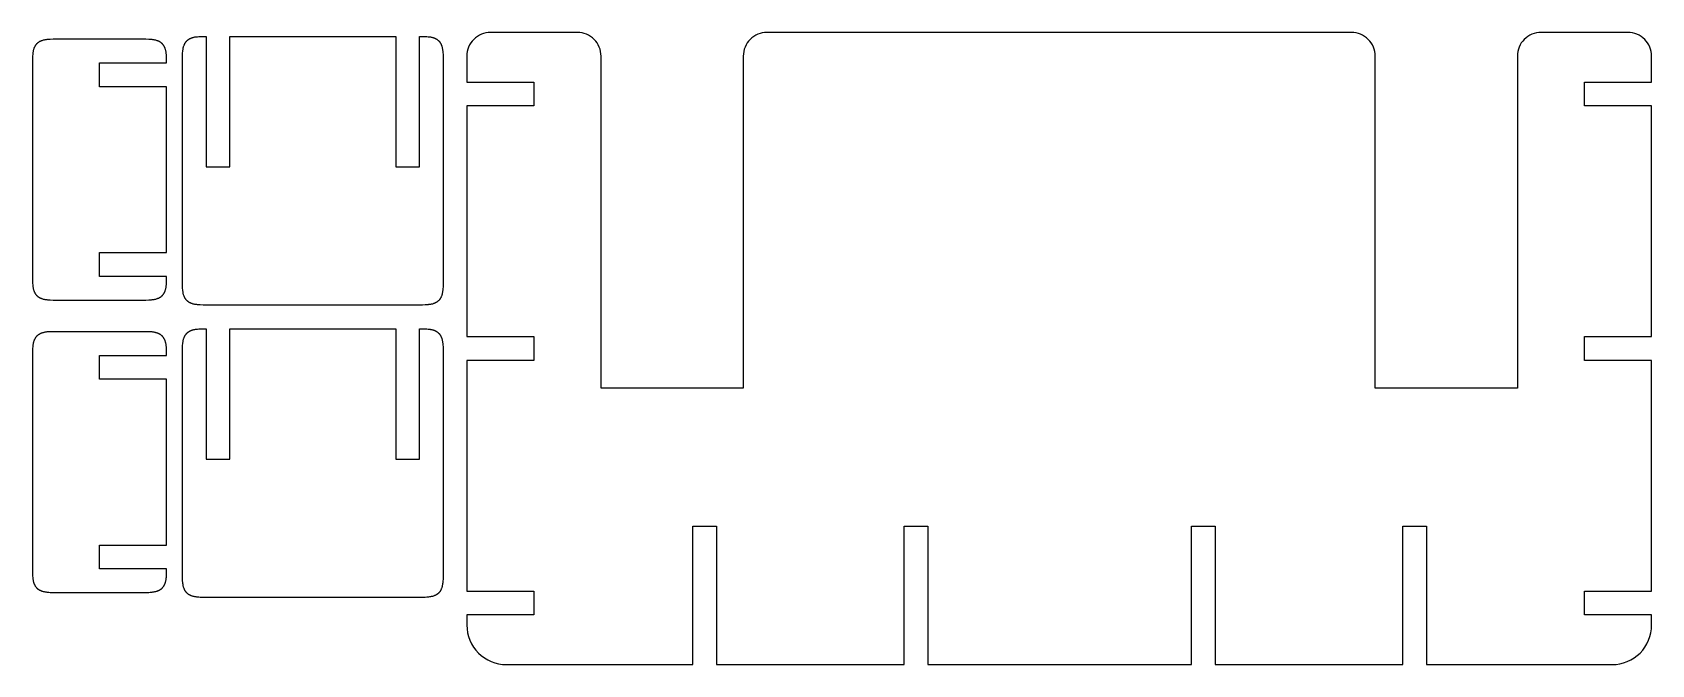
# Model space of a CAD drawing. Extents: x 191 to 396, y 67 to 147.
import ezdxf

# ---------------------------------------------------------------- set-up
doc = ezdxf.new("R2010")
doc.units = 0
doc.layers.add('DEFAULT', color=7, linetype='CONTINUOUS')

msp = doc.modelspace()

# ---------------------------------------------------------------- linework, layer by layer
at = {"layer": 'DEFAULT'}
for points in [[(205, 146.13), (194, 146.13), (193.63, 146.13), (193.26, 146.12), (193.08, 146.11), (192.91, 146.1), (192.83, 146.09), (192.74, 146.08), (192.66, 146.06), (192.58, 146.05), (192.5, 146.03), (192.43, 146.02), (192.35, 146), (192.28, 145.98), (192.21, 145.95), (192.14, 145.93), (192.11, 145.92), (192.07, 145.9), (192.04, 145.89), (192.01, 145.87), (191.98, 145.86), (191.94, 145.84), (191.91, 145.83), (191.88, 145.81), (191.85, 145.79), (191.82, 145.78), (191.8, 145.76), (191.77, 145.74), (191.74, 145.72), (191.71, 145.7), (191.69, 145.68), (191.66, 145.66), (191.64, 145.64), (191.61, 145.61), (191.59, 145.59), (191.56, 145.57), (191.54, 145.54), (191.52, 145.52), (191.49, 145.5), (191.47, 145.47), (191.45, 145.44), (191.43, 145.42), (191.41, 145.39), (191.39, 145.36), (191.37, 145.34), (191.36, 145.31), (191.34, 145.28), (191.32, 145.25), (191.3, 145.22), (191.29, 145.19), (191.27, 145.16), (191.26, 145.12), (191.24, 145.09), (191.23, 145.06), (191.21, 145.03), (191.2, 144.99), (191.18, 144.92), (191.15, 144.85), (191.13, 144.78), (191.11, 144.7), (191.1, 144.63), (191.08, 144.55), (191.07, 144.47), (191.06, 144.39), (191.05, 144.3), (191.04, 144.22), (191.02, 144.05), (191.01, 143.87), (191, 143.5), (191, 143.13), (191, 116.13), (191, 115.76), (191.01, 115.39), (191.02, 115.21), (191.04, 115.04), (191.05, 114.96), (191.06, 114.87), (191.07, 114.79), (191.08, 114.71), (191.1, 114.63), (191.11, 114.56), (191.13, 114.48), (191.15, 114.41), (191.18, 114.34), (191.2, 114.27), (191.21, 114.24), (191.23, 114.2), (191.24, 114.17), (191.26, 114.14), (191.27, 114.11), (191.29, 114.08), (191.3, 114.04), (191.32, 114.01), (191.34, 113.98), (191.36, 113.96), (191.37, 113.93), (191.39, 113.9), (191.41, 113.87), (191.43, 113.84), (191.45, 113.82), (191.47, 113.79), (191.49, 113.77), (191.52, 113.74), (191.54, 113.72), (191.56, 113.69), (191.59, 113.67), (191.61, 113.65), (191.64, 113.63), (191.66, 113.6), (191.69, 113.58), (191.71, 113.56), (191.74, 113.54), (191.77, 113.52), (191.8, 113.5), (191.82, 113.49), (191.85, 113.47), (191.88, 113.45), (191.91, 113.44), (191.94, 113.42), (191.98, 113.4), (192.01, 113.39), (192.04, 113.37), (192.07, 113.36), (192.11, 113.35), (192.14, 113.33), (192.21, 113.31), (192.28, 113.29), (192.35, 113.26), (192.43, 113.25), (192.5, 113.23), (192.58, 113.21), (192.66, 113.2), (192.74, 113.19), (192.83, 113.18), (192.91, 113.17), (193.08, 113.15), (193.26, 113.14), (193.63, 113.13), (194, 113.13), (205, 113.13), (205.37, 113.13), (205.74, 113.14), (205.92, 113.15), (206.09, 113.17), (206.17, 113.18), (206.26, 113.19), (206.34, 113.2), (206.42, 113.21), (206.5, 113.23), (206.57, 113.25), (206.65, 113.26), (206.72, 113.29), (206.79, 113.31), (206.86, 113.33), (206.89, 113.35), (206.93, 113.36), (206.96, 113.37), (206.99, 113.39), (207.02, 113.4), (207.06, 113.42), (207.09, 113.44), (207.12, 113.45), (207.15, 113.47), (207.18, 113.49), (207.2, 113.5), (207.23, 113.52), (207.26, 113.54), (207.29, 113.56), (207.31, 113.58), (207.34, 113.6), (207.36, 113.63), (207.39, 113.65), (207.41, 113.67), (207.44, 113.69), (207.46, 113.72), (207.48, 113.74), (207.51, 113.77), (207.53, 113.79), (207.55, 113.82), (207.57, 113.84), (207.59, 113.87), (207.61, 113.9), (207.63, 113.93), (207.64, 113.96), (207.66, 113.98), (207.68, 114.01), (207.7, 114.04), (207.71, 114.08), (207.73, 114.11), (207.74, 114.14), (207.76, 114.17), (207.77, 114.2), (207.79, 114.24), (207.8, 114.27), (207.82, 114.34), (207.85, 114.41), (207.87, 114.48), (207.89, 114.56), (207.9, 114.63), (207.92, 114.71), (207.93, 114.79), (207.94, 114.87), (207.95, 114.96), (207.96, 115.04), (207.98, 115.21), (207.99, 115.39), (208, 115.76), (208, 116.13), (199.5, 116.13), (199.5, 119.13), (208, 119.13), (208, 140.13), (199.5, 140.13), (199.5, 143.13), (208, 143.13), (208, 143.5), (207.99, 143.87), (207.98, 144.05), (207.96, 144.22), (207.95, 144.3), (207.94, 144.39), (207.93, 144.47), (207.92, 144.55), (207.9, 144.63), (207.89, 144.7), (207.87, 144.78), (207.85, 144.85), (207.82, 144.92), (207.8, 144.99), (207.79, 145.03), (207.77, 145.06), (207.76, 145.09), (207.74, 145.12), (207.73, 145.16), (207.71, 145.19), (207.7, 145.22), (207.68, 145.25), (207.66, 145.28), (207.64, 145.31), (207.63, 145.34), (207.61, 145.36), (207.59, 145.39), (207.57, 145.42), (207.55, 145.44), (207.53, 145.47), (207.51, 145.5), (207.48, 145.52), (207.46, 145.54), (207.44, 145.57), (207.41, 145.59), (207.39, 145.61), (207.36, 145.64), (207.34, 145.66), (207.31, 145.68), (207.29, 145.7), (207.26, 145.72), (207.23, 145.74), (207.2, 145.76), (207.18, 145.78), (207.15, 145.79), (207.12, 145.81), (207.09, 145.83), (207.06, 145.84), (207.02, 145.86), (206.99, 145.87), (206.96, 145.89), (206.93, 145.9), (206.89, 145.92), (206.86, 145.93), (206.79, 145.95), (206.72, 145.98), (206.65, 146), (206.57, 146.02), (206.5, 146.03), (206.42, 146.05), (206.34, 146.06), (206.26, 146.08), (206.17, 146.09), (206.09, 146.1), (205.92, 146.11), (205.74, 146.12), (205.37, 146.13)], [(213, 146.5), (213, 130), (216, 130), (216, 146.5), (237, 146.5), (237, 130), (240, 130), (240, 146.5), (240.37, 146.5), (240.74, 146.49), (240.92, 146.48), (241.09, 146.46), (241.17, 146.45), (241.26, 146.44), (241.34, 146.43), (241.42, 146.42), (241.5, 146.4), (241.57, 146.39), (241.65, 146.37), (241.72, 146.35), (241.79, 146.32), (241.86, 146.3), (241.89, 146.29), (241.93, 146.27), (241.96, 146.26), (241.99, 146.24), (242.02, 146.23), (242.06, 146.21), (242.09, 146.2), (242.12, 146.18), (242.15, 146.16), (242.18, 146.14), (242.2, 146.13), (242.23, 146.11), (242.26, 146.09), (242.29, 146.07), (242.31, 146.05), (242.34, 146.03), (242.36, 146.01), (242.39, 145.98), (242.41, 145.96), (242.44, 145.94), (242.46, 145.91), (242.48, 145.89), (242.51, 145.86), (242.53, 145.84), (242.55, 145.81), (242.57, 145.79), (242.59, 145.76), (242.61, 145.73), (242.63, 145.7), (242.64, 145.68), (242.66, 145.65), (242.68, 145.62), (242.7, 145.59), (242.71, 145.56), (242.73, 145.52), (242.74, 145.49), (242.76, 145.46), (242.77, 145.43), (242.79, 145.39), (242.8, 145.36), (242.82, 145.29), (242.85, 145.22), (242.87, 145.15), (242.89, 145.07), (242.9, 145), (242.92, 144.92), (242.93, 144.84), (242.94, 144.76), (242.95, 144.67), (242.96, 144.59), (242.98, 144.42), (242.99, 144.24), (243, 143.87), (243, 143.5), (243, 115.5), (243, 115.13), (242.99, 114.76), (242.98, 114.58), (242.96, 114.41), (242.95, 114.33), (242.94, 114.24), (242.93, 114.16), (242.92, 114.08), (242.9, 114), (242.89, 113.93), (242.87, 113.85), (242.85, 113.78), (242.82, 113.71), (242.8, 113.64), (242.79, 113.61), (242.77, 113.57), (242.76, 113.54), (242.74, 113.51), (242.73, 113.48), (242.71, 113.44), (242.7, 113.41), (242.68, 113.38), (242.66, 113.35), (242.64, 113.32), (242.63, 113.3), (242.61, 113.27), (242.59, 113.24), (242.57, 113.21), (242.55, 113.19), (242.53, 113.16), (242.51, 113.14), (242.48, 113.11), (242.46, 113.09), (242.44, 113.06), (242.41, 113.04), (242.39, 113.02), (242.36, 112.99), (242.34, 112.97), (242.31, 112.95), (242.29, 112.93), (242.26, 112.91), (242.23, 112.89), (242.2, 112.87), (242.18, 112.86), (242.15, 112.84), (242.12, 112.82), (242.09, 112.8), (242.06, 112.79), (242.02, 112.77), (241.99, 112.76), (241.96, 112.74), (241.93, 112.73), (241.89, 112.71), (241.86, 112.7), (241.79, 112.68), (241.72, 112.65), (241.65, 112.63), (241.57, 112.61), (241.5, 112.6), (241.42, 112.58), (241.34, 112.57), (241.26, 112.56), (241.17, 112.55), (241.09, 112.54), (240.92, 112.52), (240.74, 112.51), (240.37, 112.5), (240, 112.5), (213, 112.5), (212.63, 112.5), (212.26, 112.51), (212.08, 112.52), (211.91, 112.54), (211.83, 112.55), (211.74, 112.56), (211.66, 112.57), (211.58, 112.58), (211.5, 112.6), (211.43, 112.61), (211.35, 112.63), (211.28, 112.65), (211.21, 112.68), (211.14, 112.7), (211.11, 112.71), (211.07, 112.73), (211.04, 112.74), (211.01, 112.76), (210.98, 112.77), (210.94, 112.79), (210.91, 112.8), (210.88, 112.82), (210.85, 112.84), (210.82, 112.86), (210.8, 112.87), (210.77, 112.89), (210.74, 112.91), (210.71, 112.93), (210.69, 112.95), (210.66, 112.97), (210.64, 112.99), (210.61, 113.02), (210.59, 113.04), (210.56, 113.06), (210.54, 113.09), (210.52, 113.11), (210.49, 113.14), (210.47, 113.16), (210.45, 113.19), (210.43, 113.21), (210.41, 113.24), (210.39, 113.27), (210.37, 113.3), (210.36, 113.32), (210.34, 113.35), (210.32, 113.38), (210.3, 113.41), (210.29, 113.44), (210.27, 113.48), (210.26, 113.51), (210.24, 113.54), (210.23, 113.57), (210.21, 113.61), (210.2, 113.64), (210.18, 113.71), (210.15, 113.78), (210.13, 113.85), (210.11, 113.93), (210.1, 114), (210.08, 114.08), (210.07, 114.16), (210.06, 114.24), (210.05, 114.33), (210.04, 114.41), (210.02, 114.58), (210.01, 114.76), (210, 115.13), (210, 115.5), (210, 143.5), (210, 143.87), (210.01, 144.24), (210.02, 144.42), (210.04, 144.59), (210.05, 144.67), (210.06, 144.76), (210.07, 144.84), (210.08, 144.92), (210.1, 145), (210.11, 145.07), (210.13, 145.15), (210.15, 145.22), (210.18, 145.29), (210.2, 145.36), (210.21, 145.39), (210.23, 145.43), (210.24, 145.46), (210.26, 145.49), (210.27, 145.52), (210.29, 145.56), (210.3, 145.59), (210.32, 145.62), (210.34, 145.65), (210.36, 145.68), (210.37, 145.7), (210.39, 145.73), (210.41, 145.76), (210.43, 145.79), (210.45, 145.81), (210.47, 145.84), (210.49, 145.86), (210.52, 145.89), (210.54, 145.91), (210.56, 145.94), (210.59, 145.96), (210.61, 145.98), (210.64, 146.01), (210.66, 146.03), (210.69, 146.05), (210.71, 146.07), (210.74, 146.09), (210.77, 146.11), (210.8, 146.13), (210.82, 146.14), (210.85, 146.16), (210.88, 146.18), (210.91, 146.2), (210.94, 146.21), (210.98, 146.23), (211.01, 146.24), (211.04, 146.26), (211.07, 146.27), (211.11, 146.29), (211.14, 146.3), (211.21, 146.32), (211.28, 146.35), (211.35, 146.37), (211.43, 146.39), (211.5, 146.4), (211.58, 146.42), (211.66, 146.43), (211.74, 146.44), (211.83, 146.45), (211.91, 146.46), (212.08, 146.48), (212.26, 146.49), (212.63, 146.5)], [(205, 109.13), (194, 109.13), (193.63, 109.13), (193.26, 109.12), (193.08, 109.11), (192.91, 109.1), (192.83, 109.09), (192.74, 109.08), (192.66, 109.06), (192.58, 109.05), (192.5, 109.03), (192.43, 109.02), (192.35, 109), (192.28, 108.98), (192.21, 108.95), (192.14, 108.93), (192.11, 108.92), (192.07, 108.9), (192.04, 108.89), (192.01, 108.87), (191.98, 108.86), (191.94, 108.84), (191.91, 108.83), (191.88, 108.81), (191.85, 108.79), (191.82, 108.78), (191.8, 108.76), (191.77, 108.74), (191.74, 108.72), (191.71, 108.7), (191.69, 108.68), (191.66, 108.66), (191.64, 108.64), (191.61, 108.61), (191.59, 108.59), (191.56, 108.57), (191.54, 108.54), (191.52, 108.52), (191.49, 108.5), (191.47, 108.47), (191.45, 108.44), (191.43, 108.42), (191.41, 108.39), (191.39, 108.36), (191.37, 108.34), (191.36, 108.31), (191.34, 108.28), (191.32, 108.25), (191.3, 108.22), (191.29, 108.19), (191.27, 108.16), (191.26, 108.12), (191.24, 108.09), (191.23, 108.06), (191.21, 108.03), (191.2, 107.99), (191.18, 107.92), (191.15, 107.85), (191.13, 107.78), (191.11, 107.7), (191.1, 107.63), (191.08, 107.55), (191.07, 107.47), (191.06, 107.39), (191.05, 107.3), (191.04, 107.22), (191.02, 107.05), (191.01, 106.87), (191, 106.5), (191, 106.13), (191, 79.13), (191, 78.76), (191.01, 78.39), (191.02, 78.21), (191.04, 78.04), (191.05, 77.96), (191.06, 77.87), (191.07, 77.79), (191.08, 77.71), (191.1, 77.63), (191.11, 77.56), (191.13, 77.48), (191.15, 77.41), (191.18, 77.34), (191.2, 77.27), (191.21, 77.24), (191.23, 77.2), (191.24, 77.17), (191.26, 77.14), (191.27, 77.11), (191.29, 77.08), (191.3, 77.04), (191.32, 77.01), (191.34, 76.98), (191.36, 76.96), (191.37, 76.93), (191.39, 76.9), (191.41, 76.87), (191.43, 76.84), (191.45, 76.82), (191.47, 76.79), (191.49, 76.77), (191.52, 76.74), (191.54, 76.72), (191.56, 76.69), (191.59, 76.67), (191.61, 76.65), (191.64, 76.63), (191.66, 76.6), (191.69, 76.58), (191.71, 76.56), (191.74, 76.54), (191.77, 76.52), (191.8, 76.5), (191.82, 76.49), (191.85, 76.47), (191.88, 76.45), (191.91, 76.44), (191.94, 76.42), (191.98, 76.4), (192.01, 76.39), (192.04, 76.37), (192.07, 76.36), (192.11, 76.35), (192.14, 76.33), (192.21, 76.31), (192.28, 76.29), (192.35, 76.26), (192.43, 76.25), (192.5, 76.23), (192.58, 76.21), (192.66, 76.2), (192.74, 76.19), (192.83, 76.18), (192.91, 76.17), (193.08, 76.15), (193.26, 76.14), (193.63, 76.13), (194, 76.13), (205, 76.13), (205.37, 76.13), (205.74, 76.14), (205.92, 76.15), (206.09, 76.17), (206.17, 76.18), (206.26, 76.19), (206.34, 76.2), (206.42, 76.21), (206.5, 76.23), (206.57, 76.25), (206.65, 76.26), (206.72, 76.29), (206.79, 76.31), (206.86, 76.33), (206.89, 76.35), (206.93, 76.36), (206.96, 76.37), (206.99, 76.39), (207.02, 76.4), (207.06, 76.42), (207.09, 76.44), (207.12, 76.45), (207.15, 76.47), (207.18, 76.49), (207.2, 76.5), (207.23, 76.52), (207.26, 76.54), (207.29, 76.56), (207.31, 76.58), (207.34, 76.6), (207.36, 76.63), (207.39, 76.65), (207.41, 76.67), (207.44, 76.69), (207.46, 76.72), (207.48, 76.74), (207.51, 76.77), (207.53, 76.79), (207.55, 76.82), (207.57, 76.84), (207.59, 76.87), (207.61, 76.9), (207.63, 76.93), (207.64, 76.96), (207.66, 76.98), (207.68, 77.01), (207.7, 77.04), (207.71, 77.08), (207.73, 77.11), (207.74, 77.14), (207.76, 77.17), (207.77, 77.2), (207.79, 77.24), (207.8, 77.27), (207.82, 77.34), (207.85, 77.41), (207.87, 77.48), (207.89, 77.56), (207.9, 77.63), (207.92, 77.71), (207.93, 77.79), (207.94, 77.87), (207.95, 77.96), (207.96, 78.04), (207.98, 78.21), (207.99, 78.39), (208, 78.76), (208, 79.13), (199.5, 79.13), (199.5, 82.13), (208, 82.13), (208, 103.13), (199.5, 103.13), (199.5, 106.13), (208, 106.13), (208, 106.5), (207.99, 106.87), (207.98, 107.05), (207.96, 107.22), (207.95, 107.3), (207.94, 107.39), (207.93, 107.47), (207.92, 107.55), (207.9, 107.63), (207.89, 107.7), (207.87, 107.78), (207.85, 107.85), (207.82, 107.92), (207.8, 107.99), (207.79, 108.03), (207.77, 108.06), (207.76, 108.09), (207.74, 108.12), (207.73, 108.16), (207.71, 108.19), (207.7, 108.22), (207.68, 108.25), (207.66, 108.28), (207.64, 108.31), (207.63, 108.34), (207.61, 108.36), (207.59, 108.39), (207.57, 108.42), (207.55, 108.44), (207.53, 108.47), (207.51, 108.5), (207.48, 108.52), (207.46, 108.54), (207.44, 108.57), (207.41, 108.59), (207.39, 108.61), (207.36, 108.64), (207.34, 108.66), (207.31, 108.68), (207.29, 108.7), (207.26, 108.72), (207.23, 108.74), (207.2, 108.76), (207.18, 108.78), (207.15, 108.79), (207.12, 108.81), (207.09, 108.83), (207.06, 108.84), (207.02, 108.86), (206.99, 108.87), (206.96, 108.89), (206.93, 108.9), (206.89, 108.92), (206.86, 108.93), (206.79, 108.95), (206.72, 108.98), (206.65, 109), (206.57, 109.02), (206.5, 109.03), (206.42, 109.05), (206.34, 109.06), (206.26, 109.08), (206.17, 109.09), (206.09, 109.1), (205.92, 109.11), (205.74, 109.12), (205.37, 109.13)], [(213, 109.5), (213, 93), (216, 93), (216, 109.5), (237, 109.5), (237, 93), (240, 93), (240, 109.5), (240.37, 109.5), (240.74, 109.49), (240.92, 109.48), (241.09, 109.46), (241.17, 109.45), (241.26, 109.44), (241.34, 109.43), (241.42, 109.42), (241.5, 109.4), (241.57, 109.39), (241.65, 109.37), (241.72, 109.35), (241.79, 109.32), (241.86, 109.3), (241.89, 109.29), (241.93, 109.27), (241.96, 109.26), (241.99, 109.24), (242.02, 109.23), (242.06, 109.21), (242.09, 109.2), (242.12, 109.18), (242.15, 109.16), (242.18, 109.14), (242.2, 109.13), (242.23, 109.11), (242.26, 109.09), (242.29, 109.07), (242.31, 109.05), (242.34, 109.03), (242.36, 109.01), (242.39, 108.98), (242.41, 108.96), (242.44, 108.94), (242.46, 108.91), (242.48, 108.89), (242.51, 108.86), (242.53, 108.84), (242.55, 108.81), (242.57, 108.79), (242.59, 108.76), (242.61, 108.73), (242.63, 108.7), (242.64, 108.68), (242.66, 108.65), (242.68, 108.62), (242.7, 108.59), (242.71, 108.56), (242.73, 108.52), (242.74, 108.49), (242.76, 108.46), (242.77, 108.43), (242.79, 108.39), (242.8, 108.36), (242.82, 108.29), (242.85, 108.22), (242.87, 108.15), (242.89, 108.07), (242.9, 108), (242.92, 107.92), (242.93, 107.84), (242.94, 107.76), (242.95, 107.67), (242.96, 107.59), (242.98, 107.42), (242.99, 107.24), (243, 106.87), (243, 106.5), (243, 78.5), (243, 78.13), (242.99, 77.76), (242.98, 77.58), (242.96, 77.41), (242.95, 77.33), (242.94, 77.24), (242.93, 77.16), (242.92, 77.08), (242.9, 77), (242.89, 76.93), (242.87, 76.85), (242.85, 76.78), (242.82, 76.71), (242.8, 76.64), (242.79, 76.61), (242.77, 76.57), (242.76, 76.54), (242.74, 76.51), (242.73, 76.48), (242.71, 76.44), (242.7, 76.41), (242.68, 76.38), (242.66, 76.35), (242.64, 76.32), (242.63, 76.3), (242.61, 76.27), (242.59, 76.24), (242.57, 76.21), (242.55, 76.19), (242.53, 76.16), (242.51, 76.14), (242.48, 76.11), (242.46, 76.09), (242.44, 76.06), (242.41, 76.04), (242.39, 76.02), (242.36, 75.99), (242.34, 75.97), (242.31, 75.95), (242.29, 75.93), (242.26, 75.91), (242.23, 75.89), (242.2, 75.87), (242.18, 75.86), (242.15, 75.84), (242.12, 75.82), (242.09, 75.8), (242.06, 75.79), (242.02, 75.77), (241.99, 75.76), (241.96, 75.74), (241.93, 75.73), (241.89, 75.71), (241.86, 75.7), (241.79, 75.68), (241.72, 75.65), (241.65, 75.63), (241.57, 75.61), (241.5, 75.6), (241.42, 75.58), (241.34, 75.57), (241.26, 75.56), (241.17, 75.55), (241.09, 75.54), (240.92, 75.52), (240.74, 75.51), (240.37, 75.5), (240, 75.5), (213, 75.5), (212.63, 75.5), (212.26, 75.51), (212.08, 75.52), (211.91, 75.54), (211.83, 75.55), (211.74, 75.56), (211.66, 75.57), (211.58, 75.58), (211.5, 75.6), (211.43, 75.61), (211.35, 75.63), (211.28, 75.65), (211.21, 75.68), (211.14, 75.7), (211.11, 75.71), (211.07, 75.73), (211.04, 75.74), (211.01, 75.76), (210.98, 75.77), (210.94, 75.79), (210.91, 75.8), (210.88, 75.82), (210.85, 75.84), (210.82, 75.86), (210.8, 75.87), (210.77, 75.89), (210.74, 75.91), (210.71, 75.93), (210.69, 75.95), (210.66, 75.97), (210.64, 75.99), (210.61, 76.02), (210.59, 76.04), (210.56, 76.06), (210.54, 76.09), (210.52, 76.11), (210.49, 76.14), (210.47, 76.16), (210.45, 76.19), (210.43, 76.21), (210.41, 76.24), (210.39, 76.27), (210.37, 76.3), (210.36, 76.32), (210.34, 76.35), (210.32, 76.38), (210.3, 76.41), (210.29, 76.44), (210.27, 76.48), (210.26, 76.51), (210.24, 76.54), (210.23, 76.57), (210.21, 76.61), (210.2, 76.64), (210.18, 76.71), (210.15, 76.78), (210.13, 76.85), (210.11, 76.93), (210.1, 77), (210.08, 77.08), (210.07, 77.16), (210.06, 77.24), (210.05, 77.33), (210.04, 77.41), (210.02, 77.58), (210.01, 77.76), (210, 78.13), (210, 78.5), (210, 106.5), (210, 106.87), (210.01, 107.24), (210.02, 107.42), (210.04, 107.59), (210.05, 107.67), (210.06, 107.76), (210.07, 107.84), (210.08, 107.92), (210.1, 108), (210.11, 108.07), (210.13, 108.15), (210.15, 108.22), (210.18, 108.29), (210.2, 108.36), (210.21, 108.39), (210.23, 108.43), (210.24, 108.46), (210.26, 108.49), (210.27, 108.52), (210.29, 108.56), (210.3, 108.59), (210.32, 108.62), (210.34, 108.65), (210.36, 108.68), (210.37, 108.7), (210.39, 108.73), (210.41, 108.76), (210.43, 108.79), (210.45, 108.81), (210.47, 108.84), (210.49, 108.86), (210.52, 108.89), (210.54, 108.91), (210.56, 108.94), (210.59, 108.96), (210.61, 108.98), (210.64, 109.01), (210.66, 109.03), (210.69, 109.05), (210.71, 109.07), (210.74, 109.09), (210.77, 109.11), (210.8, 109.13), (210.82, 109.14), (210.85, 109.16), (210.88, 109.18), (210.91, 109.2), (210.94, 109.21), (210.98, 109.23), (211.01, 109.24), (211.04, 109.26), (211.07, 109.27), (211.11, 109.29), (211.14, 109.3), (211.21, 109.32), (211.28, 109.35), (211.35, 109.37), (211.43, 109.39), (211.5, 109.4), (211.58, 109.42), (211.66, 109.43), (211.74, 109.44), (211.83, 109.45), (211.91, 109.46), (212.08, 109.48), (212.26, 109.49), (212.63, 109.5)]]:
    msp.add_lwpolyline(points, close=True, dxfattribs=at)
msp.add_lwpolyline([(396, 72), (396, 73.29), (387.5, 73.29), (387.5, 76.29), (396, 76.29), (396, 105.5), (387.5, 105.5), (387.5, 108.5), (396, 108.5), (396, 137.71), (387.5, 137.71), (387.5, 140.71), (396, 140.71), (396, 144, 0.414214), (393, 147), (382, 147, 0.414214), (379, 144), (379, 102), (361, 102), (361, 144, 0.414214), (358, 147), (284, 147, 0.414214), (281, 144), (281, 102), (263, 102), (263, 144, 0.414214), (260, 147), (249, 147, 0.414214), (246, 144), (246, 140.71), (254.5, 140.71), (254.5, 137.71), (246, 137.71), (246, 108.5), (254.5, 108.5), (254.5, 105.5), (246, 105.5), (246, 76.29), (254.5, 76.29), (254.5, 73.29), (246, 73.29), (246, 72, 0.414214), (251, 67), (274.62, 67), (274.62, 84.5), (277.62, 84.5), (277.62, 67), (301.38, 67), (301.38, 84.5), (304.38, 84.5), (304.38, 67), (337.76, 67), (337.76, 84.5), (340.76, 84.5), (340.76, 67), (364.51, 67), (364.51, 84.5), (367.51, 84.5), (367.51, 67), (391, 67, 0.414214)], format="xyb", close=True, dxfattribs=at)

doc.saveas('drawing.dxf')
